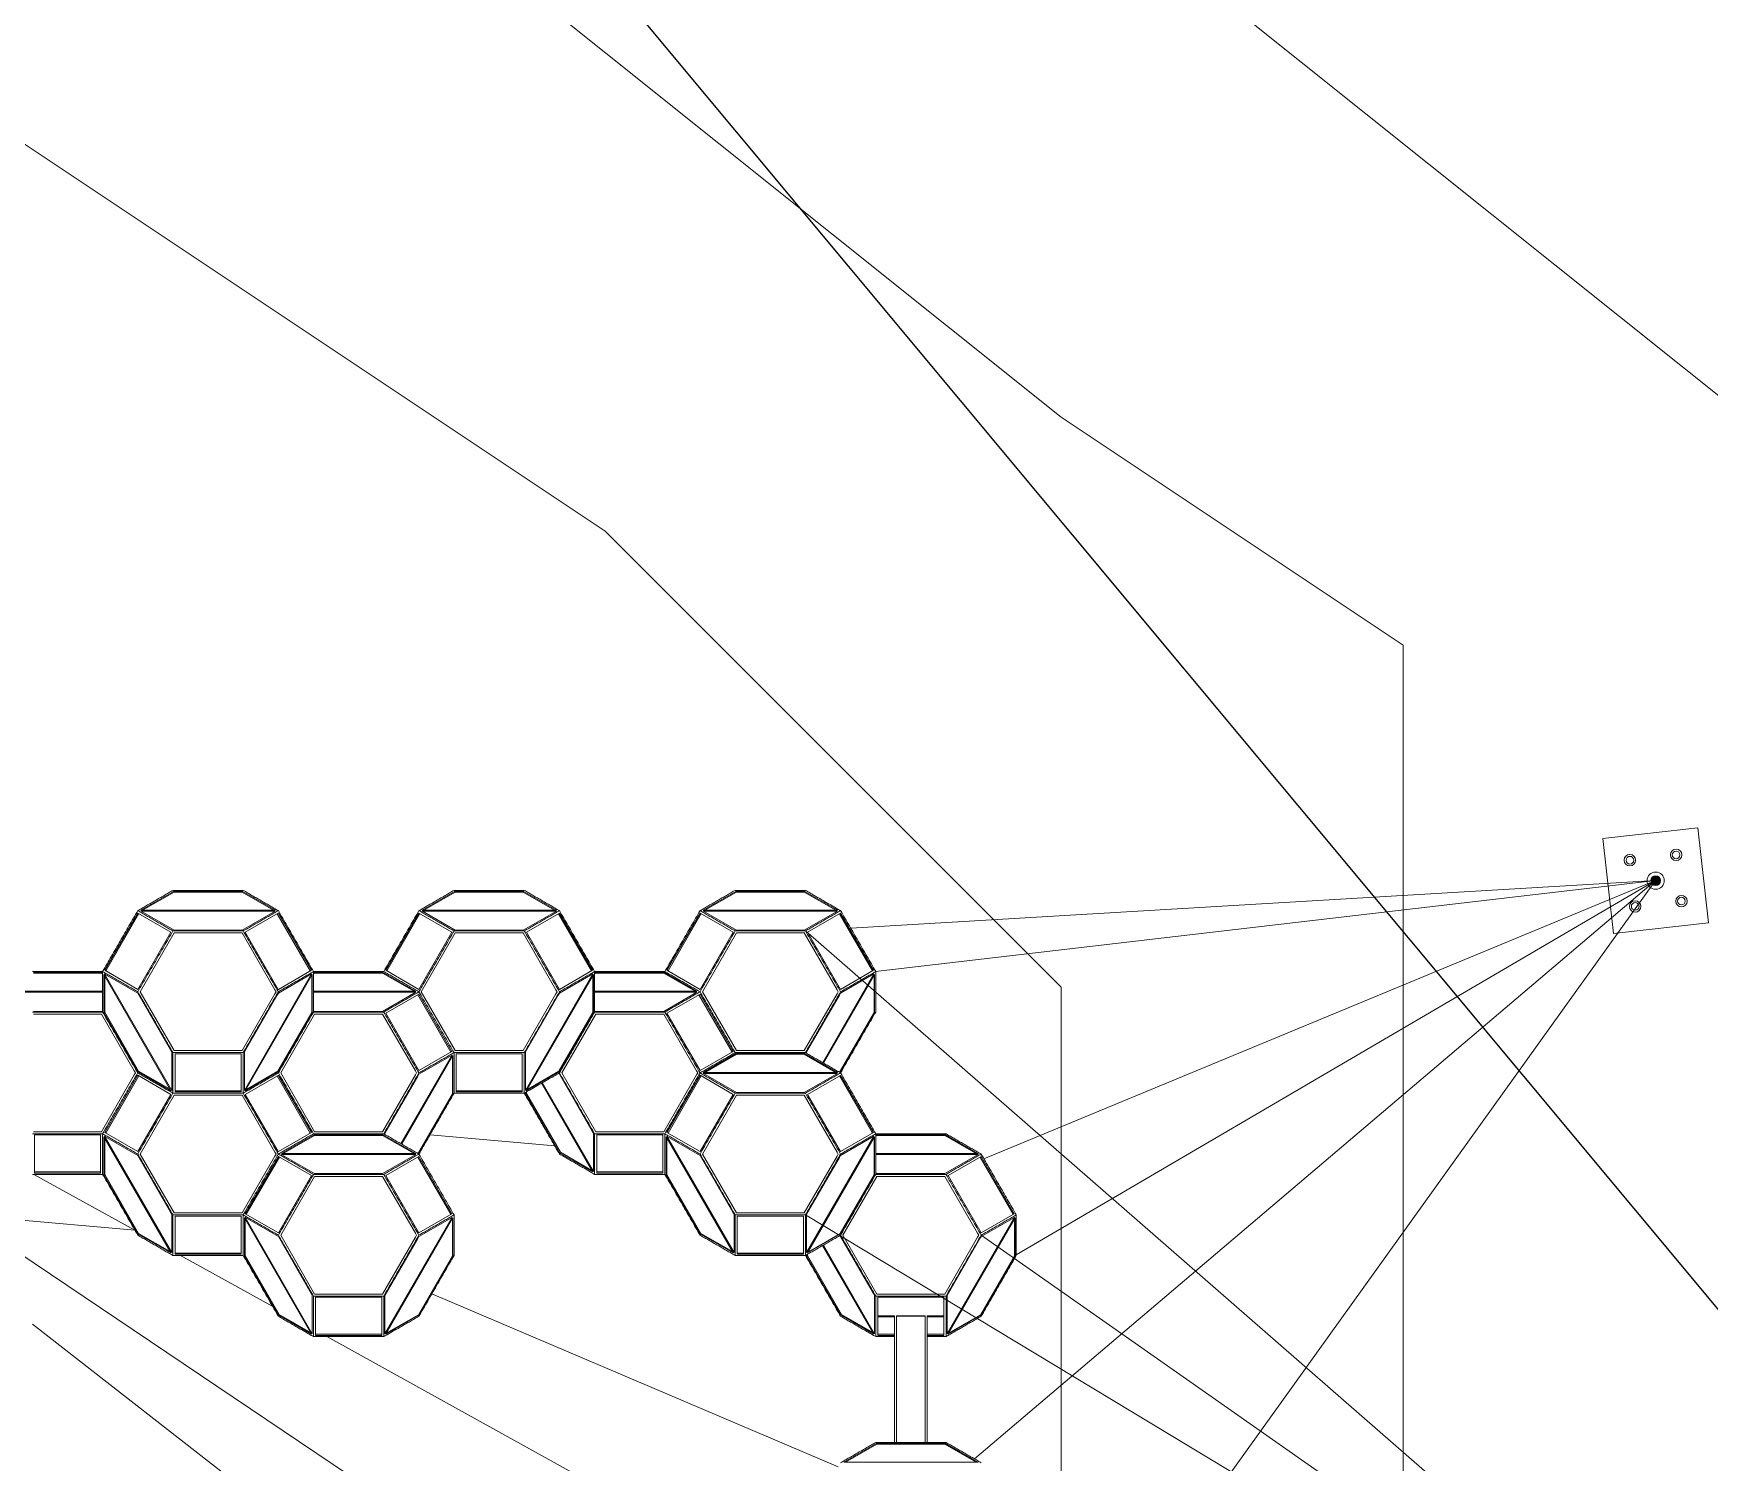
# Model space of a CAD drawing. Header units: millimetres. Extents: x 551 to 27551, y 6116 to 15116.
# Drawn here: x 6574.5 to 6924.9, y 13732.7 to 14031.6 of the extents above; entities that cross this region are included whole.
import ezdxf

# ---------------------------------------------------------------- set-up
doc = ezdxf.new("R2010")
doc.units = ezdxf.units.MM
for name, color, linetype, lineweight in [('1ST', 51, 'Continuous', 18), ('3RD', 140, 'Continuous', 13), ('4TH DETAILS', 125, 'Continuous', 9)]:
    doc.layers.add(name, color=color, linetype=linetype, lineweight=lineweight)
doc.layers.add('LAYOUT', color=83, linetype='Continuous', plot=False)

msp = doc.modelspace()

# ---------------------------------------------------------------- hatches: boundary and pattern name
at = {"layer": '3RD'}
h = msp.add_hatch(color=256, dxfattribs=at)
h.dxf.hatch_style = 1
h.paths.add_polyline_path([(6912.669, 13854.407, 0.0147703), (6912.67, 13854.348), (6913.669, 13854.407), (6913.086, 13853.595, 0.6108436), (6914.669, 13854.407, 1)])
h.paths.add_polyline_path([(6913.669, 13854.407), (6912.67, 13854.348, 0.01418), (6912.675, 13854.292)], flags=17)
h.paths.add_polyline_path([(6913.669, 13854.407), (6912.675, 13854.292, 0.0692793), (6912.745, 13854.025)], flags=17)
h.paths.add_polyline_path([(6913.669, 13854.407), (6912.745, 13854.025, 0.0343158), (6912.806, 13853.902)], flags=17)
h.paths.add_polyline_path([(6913.669, 13854.407), (6912.806, 13853.902, 0.0435859), (6912.906, 13853.76)], flags=17)
h.paths.add_polyline_path([(6913.669, 13854.407), (6912.906, 13853.76, 0.0611419), (6913.086, 13853.595)], flags=17)
h = msp.add_hatch(dxfattribs=at)
h.set_pattern_fill('ANGLE', color=256, scale=4, angle=6.52188)
h.set_pattern_definition([(6.521882, (-98990.7, 154305.856), (-3.1734995, 27.7591877), [20.32, -7.62]), (96.521882, (-98990.7, 154305.856), (-27.7591877, -3.1734995), [20.32, -7.62])])
h.paths.add_polyline_path([(6914.063, 13855.326, 0.5759623), (6912.675, 13854.294, 1), (6914.662, 13854.521, 0.0146113), (6914.654, 13854.579), (6913.669, 13854.407)])
h.paths.add_polyline_path([(6914.224, 13855.239, 0.0457406), (6914.063, 13855.326), (6913.669, 13854.407)], flags=17)
h.paths.add_polyline_path([(6914.396, 13855.093, 0.0566152), (6914.224, 13855.239), (6913.669, 13854.407)], flags=17)
h.paths.add_polyline_path([(6914.505, 13854.955, 0.0441535), (6914.396, 13855.093), (6913.669, 13854.407)], flags=17)
h.paths.add_polyline_path([(6914.556, 13854.868, 0.0251805), (6914.505, 13854.955), (6913.669, 13854.407)], flags=17)
h.paths.add_polyline_path([(6914.605, 13854.759, 0.0299292), (6914.556, 13854.868), (6913.669, 13854.407)], flags=17)
h.paths.add_polyline_path([(6914.605, 13854.759), (6913.669, 13854.407), (6914.647, 13854.616, 0.037297)], flags=17)

# ---------------------------------------------------------------- linework, layer by layer
at = {"layer": '1ST', "color": 244, "lineweight": 30, "true_color": 0x991b1e}
msp.add_circle((6531.7, 13769.252), 529.701, dxfattribs=at)
at = {"layer": '3RD'}
for p, q in [((6745.354, 13844.452), (6913.669, 13854.407)), ((6750.56, 13835.435), (6913.669, 13854.407)), ((6771.223, 13733.471), (6913.669, 13854.407)), ((6773.182, 13796.253), (6913.669, 13854.407)), ((6779.97, 13776.129), (6913.669, 13854.407)), ((6807.883, 13707.048), (6913.669, 13854.407)), ((6596.91, 13848.228), (6603.852, 13852.236)), ((6603.852, 13852.024), (6597.278, 13848.228)), ((6603.852, 13852.024), (6603.852, 13852.236)), ((6603.852, 13852.236), (6604.34, 13852.236)), ((6618.06, 13852.024), (6603.852, 13852.024)), ((6604.34, 13852.236), (6618.06, 13852.236)), ((6618.06, 13852.024), (6618.06, 13852.236)), ((6618.06, 13852.236), (6624.92, 13848.275)), ((6624.634, 13848.228), (6618.06, 13852.024)), ((6655.698, 13848.228), (6662.639, 13852.236)), ((6662.639, 13852.024), (6656.066, 13848.228)), ((6662.639, 13852.024), (6662.639, 13852.236)), ((6662.639, 13852.236), (6663.128, 13852.236)), ((6676.848, 13852.024), (6662.639, 13852.024)), ((6663.128, 13852.236), (6676.848, 13852.236)), ((6676.848, 13852.024), (6676.848, 13852.236)), ((6676.848, 13852.236), (6683.707, 13848.275)), ((6683.421, 13848.228), (6676.848, 13852.024)), ((6714.486, 13848.228), (6721.427, 13852.236)), ((6721.427, 13852.024), (6714.853, 13848.228)), ((6721.427, 13852.024), (6721.427, 13852.236)), ((6721.427, 13852.236), (6721.916, 13852.236)), ((6735.635, 13852.024), (6721.427, 13852.024)), ((6721.916, 13852.236), (6735.635, 13852.236)), ((6735.635, 13852.024), (6735.635, 13852.236)), ((6735.635, 13852.236), (6742.495, 13848.275)), ((6742.209, 13848.228), (6735.635, 13852.024)), ((6589.347, 13835.659), (6596.259, 13847.63)), ((6596.474, 13847.506), (6589.562, 13835.534)), ((6596.259, 13847.63), (6603.171, 13843.64)), ((6596.992, 13847.993), (6596.899, 13848.047)), ((6625.012, 13848.047), (6596.899, 13848.047)), ((6596.91, 13848.228), (6625.001, 13848.228)), ((6603.852, 13844.033), (6596.992, 13847.993)), ((6625.012, 13848.047), (6618.06, 13844.033)), ((6618.734, 13843.636), (6625.646, 13847.626)), ((6624.92, 13848.275), (6625.001, 13848.228)), ((6632.343, 13835.53), (6625.431, 13847.502)), ((6625.646, 13847.626), (6625.653, 13847.615)), ((6625.653, 13847.615), (6632.558, 13835.655)), ((6648.135, 13835.659), (6655.047, 13847.63)), ((6655.262, 13847.506), (6648.35, 13835.534)), ((6655.047, 13847.63), (6661.958, 13843.64)), ((6655.78, 13847.993), (6655.687, 13848.047)), ((6683.8, 13848.047), (6655.687, 13848.047)), ((6655.698, 13848.228), (6683.789, 13848.228)), ((6662.639, 13844.033), (6655.78, 13847.993)), ((6683.8, 13848.047), (6676.848, 13844.033)), ((6677.522, 13843.636), (6684.434, 13847.626)), ((6683.707, 13848.275), (6683.789, 13848.228)), ((6691.13, 13835.53), (6684.219, 13847.502)), ((6684.434, 13847.626), (6684.44, 13847.615)), ((6684.44, 13847.615), (6691.346, 13835.655)), ((6706.922, 13835.659), (6713.834, 13847.63)), ((6714.049, 13847.506), (6707.138, 13835.534)), ((6713.834, 13847.63), (6720.746, 13843.64)), ((6714.567, 13847.993), (6714.475, 13848.047)), ((6742.587, 13848.047), (6714.475, 13848.047)), ((6714.486, 13848.228), (6742.577, 13848.228)), ((6721.427, 13844.033), (6714.567, 13847.993)), ((6742.587, 13848.047), (6735.635, 13844.033)), ((6736.31, 13843.636), (6743.221, 13847.626)), ((6742.495, 13848.275), (6742.577, 13848.228)), ((6749.918, 13835.53), (6743.006, 13847.502)), ((6743.221, 13847.626), (6743.228, 13847.615)), ((6743.228, 13847.615), (6750.133, 13835.655)), ((6603.171, 13843.64), (6596.259, 13831.668)), ((6596.748, 13831.164), (6603.852, 13843.468)), ((6617.571, 13844.033), (6603.852, 13844.033)), ((6603.852, 13843.468), (6604.34, 13843.468)), ((6604.34, 13843.468), (6618.06, 13843.468)), ((6618.06, 13844.033), (6617.571, 13844.033)), ((6618.06, 13843.468), (6624.919, 13831.587)), ((6625.646, 13831.664), (6618.734, 13843.636)), ((6661.958, 13843.64), (6655.047, 13831.668)), ((6655.535, 13831.164), (6662.639, 13843.468)), ((6676.359, 13844.033), (6662.639, 13844.033)), ((6662.639, 13843.468), (6663.128, 13843.468)), ((6663.128, 13843.468), (6676.848, 13843.468)), ((6676.848, 13844.033), (6676.359, 13844.033)), ((6676.848, 13843.468), (6683.707, 13831.587)), ((6684.434, 13831.664), (6677.522, 13843.636)), ((6720.746, 13843.64), (6713.834, 13831.668)), ((6714.323, 13831.164), (6721.427, 13843.468)), ((6735.147, 13844.033), (6721.427, 13844.033)), ((6721.427, 13843.468), (6721.916, 13843.468)), ((6721.916, 13843.468), (6735.635, 13843.468)), ((6735.635, 13844.033), (6735.147, 13844.033)), ((6735.635, 13843.468), (6742.495, 13831.587)), ((6957.181, 13650.894), (6735.88, 13843.892)), ((6743.221, 13831.664), (6736.31, 13843.636)), ((6574.458, 13835.265), (6574.946, 13835.265)), ((6588.666, 13835.053), (6574.458, 13835.053)), ((6574.946, 13835.265), (6588.666, 13835.265)), ((6588.666, 13835.053), (6588.666, 13835.265)), ((6588.666, 13835.265), (6588.91, 13835.124)), ((6588.91, 13834.912), (6588.666, 13835.053)), ((6589.155, 13826.78), (6589.155, 13834.795)), ((6603.2, 13810.468), (6589.155, 13834.795)), ((6589.299, 13834.9), (6589.399, 13834.842)), ((6589.299, 13834.9), (6603.363, 13810.54)), ((6589.338, 13826.886), (6589.338, 13834.477)), ((6596.259, 13831.668), (6589.347, 13835.659)), ((6589.399, 13834.842), (6596.259, 13830.882)), ((6618.549, 13810.548), (6632.606, 13834.896)), ((6632.757, 13834.795), (6618.711, 13810.468)), ((6632.558, 13835.655), (6625.653, 13831.668)), ((6625.653, 13830.882), (6632.606, 13834.896)), ((6632.647, 13826.844), (6632.647, 13834.604)), ((6632.757, 13834.795), (6632.757, 13834.701)), ((6632.757, 13834.701), (6632.757, 13826.78)), ((6633.001, 13835.124), (6633.245, 13835.265)), ((6633.245, 13835.053), (6633.001, 13834.912)), ((6633.245, 13835.053), (6633.245, 13835.265)), ((6633.245, 13835.265), (6633.734, 13835.265)), ((6647.454, 13835.053), (6633.245, 13835.053)), ((6633.734, 13835.265), (6647.454, 13835.265)), ((6647.454, 13835.053), (6647.454, 13835.265)), ((6647.454, 13835.265), (6654.313, 13831.305)), ((6654.027, 13831.258), (6647.454, 13835.053)), ((6655.047, 13831.668), (6648.135, 13835.659)), ((6677.336, 13810.548), (6691.394, 13834.896)), ((6691.544, 13834.795), (6677.499, 13810.468)), ((6691.346, 13835.655), (6684.44, 13831.668)), ((6684.44, 13830.882), (6691.394, 13834.896)), ((6691.434, 13826.844), (6691.434, 13834.604)), ((6691.544, 13834.795), (6691.544, 13834.701)), ((6691.544, 13834.701), (6691.544, 13826.78)), ((6691.789, 13835.124), (6692.033, 13835.265)), ((6692.033, 13835.053), (6691.789, 13834.912)), ((6692.033, 13835.053), (6692.033, 13835.265)), ((6692.033, 13835.265), (6692.522, 13835.265)), ((6706.241, 13835.053), (6692.033, 13835.053)), ((6692.522, 13835.265), (6706.241, 13835.265)), ((6706.241, 13835.053), (6706.241, 13835.265)), ((6706.241, 13835.265), (6713.101, 13831.305)), ((6712.815, 13831.258), (6706.241, 13835.053)), ((6713.834, 13831.668), (6706.922, 13835.659)), ((6739.479, 13816.358), (6750.181, 13834.896)), ((6750.332, 13834.795), (6739.635, 13816.268)), ((6750.133, 13835.655), (6743.228, 13831.668)), ((6743.228, 13830.882), (6750.181, 13834.896)), ((6750.222, 13826.844), (6750.222, 13834.604)), ((6750.332, 13834.795), (6750.332, 13834.701)), ((6750.332, 13834.701), (6750.332, 13826.78)), ((6588.91, 13831.076), (6567.506, 13831.076)), ((6567.517, 13831.258), (6588.91, 13831.258)), ((6596.259, 13830.882), (6603.119, 13819)), ((6603.852, 13818.859), (6596.748, 13831.164)), ((6624.919, 13830.74), (6618.06, 13818.859)), ((6618.549, 13818.577), (6625.408, 13830.458)), ((6624.919, 13831.587), (6625.164, 13831.164)), ((6625.164, 13831.164), (6624.919, 13830.74)), ((6625.408, 13830.458), (6625.653, 13830.882)), ((6625.653, 13831.668), (6625.646, 13831.664)), ((6633.001, 13831.258), (6654.395, 13831.258)), ((6654.406, 13831.076), (6633.001, 13831.076)), ((6654.406, 13831.076), (6647.454, 13827.062)), ((6648.128, 13826.665), (6655.04, 13830.656)), ((6654.313, 13831.305), (6654.395, 13831.258)), ((6661.737, 13818.56), (6654.825, 13830.532)), ((6655.04, 13830.656), (6655.047, 13830.644)), ((6655.047, 13830.644), (6661.952, 13818.684)), ((6662.639, 13818.859), (6655.535, 13831.164)), ((6683.707, 13830.74), (6676.848, 13818.859)), ((6677.336, 13818.577), (6684.196, 13830.458)), ((6683.707, 13831.587), (6683.952, 13831.164)), ((6683.952, 13831.164), (6683.707, 13830.74)), ((6684.196, 13830.458), (6684.44, 13830.882)), ((6684.44, 13831.668), (6684.434, 13831.664)), ((6691.789, 13831.258), (6713.183, 13831.258)), ((6713.194, 13831.076), (6691.789, 13831.076)), ((6713.194, 13831.076), (6706.241, 13827.062)), ((6706.916, 13826.665), (6713.828, 13830.656)), ((6713.101, 13831.305), (6713.183, 13831.258)), ((6720.524, 13818.56), (6713.612, 13830.532)), ((6713.828, 13830.656), (6713.834, 13830.644)), ((6713.834, 13830.644), (6720.739, 13818.684)), ((6721.427, 13818.859), (6714.323, 13831.164)), ((6742.495, 13830.74), (6735.635, 13818.859)), ((6736.124, 13818.577), (6742.984, 13830.458)), ((6742.495, 13831.587), (6742.739, 13831.164)), ((6742.739, 13831.164), (6742.495, 13830.74)), ((6742.984, 13830.458), (6743.228, 13830.882)), ((6743.228, 13831.668), (6743.221, 13831.664)), ((6588.177, 13827.062), (6574.458, 13827.062)), ((6574.458, 13826.498), (6574.947, 13826.498)), ((6574.947, 13826.498), (6588.666, 13826.498)), ((6588.666, 13827.062), (6588.177, 13827.062)), ((6588.91, 13827.203), (6588.666, 13827.062)), ((6588.666, 13826.498), (6595.526, 13814.617)), ((6589.338, 13826.886), (6589.155, 13826.78)), ((6596.259, 13814.475), (6589.155, 13826.78)), ((6596.442, 13814.581), (6589.338, 13826.886)), ((6625.542, 13814.539), (6632.647, 13826.844)), ((6632.757, 13826.78), (6625.897, 13814.899)), ((6626.141, 13814.193), (6633.246, 13826.498)), ((6632.647, 13826.844), (6632.757, 13826.78)), ((6633.245, 13827.062), (6633.001, 13827.203)), ((6646.965, 13827.062), (6633.245, 13827.062)), ((6633.246, 13826.498), (6633.734, 13826.498)), ((6633.734, 13826.498), (6647.454, 13826.498)), ((6647.454, 13827.062), (6646.965, 13827.062)), ((6647.454, 13826.498), (6654.313, 13814.617)), ((6655.04, 13814.694), (6648.128, 13826.665)), ((6684.33, 13814.539), (6691.434, 13826.844)), ((6691.544, 13826.78), (6684.685, 13814.899)), ((6684.929, 13814.193), (6692.033, 13826.498)), ((6691.434, 13826.844), (6691.544, 13826.78)), ((6692.033, 13827.062), (6691.789, 13827.203)), ((6705.753, 13827.062), (6692.033, 13827.062)), ((6692.033, 13826.498), (6692.522, 13826.498)), ((6692.522, 13826.498), (6706.241, 13826.498)), ((6706.241, 13827.062), (6705.753, 13827.062)), ((6706.241, 13826.498), (6713.101, 13814.617)), ((6713.828, 13814.694), (6706.916, 13826.665)), ((6743.118, 13814.539), (6750.222, 13826.844)), ((6750.332, 13826.78), (6743.473, 13814.899)), ((6750.222, 13826.844), (6750.332, 13826.78)), ((6603.119, 13819), (6603.363, 13818.577)), ((6604.34, 13818.859), (6603.852, 13818.859)), ((6618.06, 13818.859), (6604.34, 13818.859)), ((6663.128, 13818.859), (6662.639, 13818.859)), ((6676.848, 13818.859), (6663.128, 13818.859)), ((6721.916, 13818.859), (6721.427, 13818.859)), ((6735.635, 13818.859), (6721.916, 13818.859)), ((6603.363, 13818.577), (6603.363, 13818.295)), ((6603.363, 13818.295), (6603.363, 13810.54)), ((6604.044, 13818.184), (6617.868, 13818.184)), ((6604.044, 13810.203), (6604.044, 13818.184)), ((6617.868, 13818.184), (6617.868, 13810.203)), ((6618.549, 13810.656), (6618.549, 13818.577)), ((6651.297, 13799.388), (6662, 13817.926)), ((6662.151, 13817.824), (6651.454, 13799.297)), ((6661.952, 13818.684), (6655.047, 13814.697)), ((6655.047, 13813.911), (6662, 13817.926)), ((6662.04, 13809.873), (6662.04, 13817.634)), ((6662.151, 13817.824), (6662.151, 13817.73)), ((6662.151, 13817.73), (6662.151, 13809.809)), ((6662.832, 13818.184), (6676.655, 13818.184)), ((6662.832, 13810.203), (6662.832, 13818.184)), ((6676.655, 13818.184), (6676.655, 13810.203)), ((6677.336, 13810.656), (6677.336, 13818.577)), ((6720.739, 13818.684), (6713.834, 13814.697)), ((6714.486, 13814.287), (6721.427, 13818.295)), ((6721.427, 13818.083), (6714.853, 13814.287)), ((6721.427, 13818.083), (6721.427, 13818.295)), ((6721.427, 13818.295), (6721.916, 13818.295)), ((6735.635, 13818.083), (6721.427, 13818.083)), ((6721.916, 13818.295), (6735.635, 13818.295)), ((6735.635, 13818.083), (6735.635, 13818.295)), ((6735.635, 13818.295), (6742.495, 13814.334)), ((6742.209, 13814.287), (6735.635, 13818.083)), ((6736.124, 13818.295), (6736.124, 13818.577)), ((6595.526, 13813.77), (6588.666, 13801.889)), ((6589.347, 13801.717), (6596.259, 13813.689)), ((6596.474, 13813.565), (6589.562, 13801.593)), ((6595.526, 13814.617), (6595.77, 13814.193)), ((6595.77, 13814.193), (6595.526, 13813.77)), ((6596.442, 13814.581), (6596.259, 13814.475)), ((6596.503, 13814.334), (6596.259, 13814.475)), ((6596.259, 13813.689), (6603.171, 13809.698)), ((6603.016, 13810.786), (6596.442, 13814.581)), ((6603.2, 13810.468), (6596.503, 13814.334)), ((6625.653, 13814.475), (6618.711, 13810.468)), ((6618.734, 13809.695), (6625.646, 13813.685)), ((6618.822, 13810.659), (6625.542, 13814.539)), ((6632.343, 13801.589), (6625.431, 13813.561)), ((6625.542, 13814.539), (6625.653, 13814.475)), ((6625.646, 13813.685), (6625.653, 13813.674)), ((6625.897, 13814.899), (6625.653, 13814.475)), ((6625.653, 13813.674), (6632.558, 13801.714)), ((6633.246, 13801.889), (6626.141, 13814.193)), ((6654.313, 13813.77), (6647.454, 13801.889)), ((6647.942, 13801.606), (6654.802, 13813.488)), ((6654.313, 13814.617), (6654.558, 13814.193)), ((6654.558, 13814.193), (6654.313, 13813.77)), ((6654.802, 13813.488), (6655.047, 13813.911)), ((6655.047, 13814.697), (6655.04, 13814.694)), ((6684.44, 13814.475), (6677.499, 13810.468)), ((6677.609, 13810.659), (6684.33, 13814.539)), ((6691.382, 13793.497), (6680.685, 13812.025)), ((6680.838, 13812.113), (6691.544, 13793.57)), ((6684.196, 13814.052), (6684.44, 13813.911)), ((6684.33, 13814.539), (6684.44, 13814.475)), ((6684.685, 13814.899), (6684.44, 13814.475)), ((6684.44, 13813.911), (6691.3, 13802.03)), ((6692.033, 13801.889), (6684.929, 13814.193)), ((6713.101, 13813.77), (6706.241, 13801.889)), ((6706.922, 13801.717), (6713.834, 13813.689)), ((6714.049, 13813.565), (6707.138, 13801.593)), ((6713.101, 13814.617), (6713.345, 13814.193)), ((6713.345, 13814.193), (6713.101, 13813.77)), ((6713.834, 13814.697), (6713.828, 13814.694)), ((6713.834, 13813.689), (6720.746, 13809.698)), ((6714.567, 13814.052), (6714.475, 13814.106)), ((6742.587, 13814.106), (6714.475, 13814.106)), ((6714.486, 13814.287), (6742.577, 13814.287)), ((6721.427, 13810.092), (6714.567, 13814.052)), ((6742.587, 13814.106), (6735.635, 13810.092)), ((6736.31, 13809.695), (6743.221, 13813.685)), ((6742.495, 13814.334), (6742.577, 13814.287)), ((6742.874, 13814.398), (6743.118, 13814.539)), ((6743.228, 13814.475), (6742.984, 13814.334)), ((6749.918, 13801.589), (6743.006, 13813.561)), ((6743.118, 13814.539), (6743.228, 13814.475)), ((6743.221, 13813.685), (6743.228, 13813.674)), ((6743.473, 13814.899), (6743.228, 13814.475)), ((6743.228, 13813.674), (6750.133, 13801.714)), ((6603.171, 13809.698), (6596.259, 13797.727)), ((6596.748, 13797.223), (6603.852, 13809.527)), ((6603.852, 13809.527), (6604.34, 13809.527)), ((6604.044, 13810.451), (6617.868, 13810.451)), ((6617.868, 13810.203), (6604.044, 13810.203)), ((6604.34, 13809.527), (6618.06, 13809.527)), ((6618.06, 13809.527), (6624.919, 13797.646)), ((6618.549, 13810.548), (6618.549, 13810.656)), ((6625.646, 13797.723), (6618.734, 13809.695)), ((6654.936, 13797.568), (6662.04, 13809.873)), ((6662.151, 13809.809), (6655.291, 13797.928)), ((6662.04, 13809.873), (6662.151, 13809.809)), ((6662.832, 13810.451), (6676.655, 13810.451)), ((6676.655, 13810.203), (6662.832, 13810.203)), ((6677.336, 13810.548), (6677.336, 13810.656)), ((6677.336, 13809.809), (6677.336, 13810.092)), ((6677.52, 13809.916), (6677.336, 13809.809)), ((6684.44, 13797.505), (6677.336, 13809.809)), ((6677.52, 13809.916), (6677.52, 13810.198)), ((6684.624, 13797.611), (6677.52, 13809.916)), ((6720.746, 13809.698), (6713.834, 13797.727)), ((6714.323, 13797.223), (6721.427, 13809.527)), ((6735.147, 13810.092), (6721.427, 13810.092)), ((6721.427, 13809.527), (6721.916, 13809.527)), ((6721.916, 13809.527), (6735.635, 13809.527)), ((6735.635, 13810.092), (6735.147, 13810.092)), ((6735.635, 13809.527), (6742.495, 13797.646)), ((6743.221, 13797.723), (6736.31, 13809.695)), ((6574.947, 13801.889), (6574.458, 13801.889)), ((6588.666, 13801.889), (6574.947, 13801.889)), ((6596.259, 13797.727), (6589.347, 13801.717)), ((6632.558, 13801.714), (6625.653, 13797.727)), ((6626.304, 13797.317), (6633.245, 13801.324)), ((6633.245, 13801.112), (6633.245, 13801.324)), ((6633.245, 13801.324), (6633.734, 13801.324)), ((6633.734, 13801.889), (6633.246, 13801.889)), ((6647.454, 13801.889), (6633.734, 13801.889)), ((6633.734, 13801.324), (6647.454, 13801.324)), ((6647.454, 13801.112), (6647.454, 13801.324)), ((6647.454, 13801.324), (6654.313, 13797.364)), ((6647.942, 13801.324), (6647.942, 13801.606)), ((6691.3, 13802.03), (6691.544, 13801.606)), ((6691.544, 13801.606), (6691.544, 13801.324)), ((6691.544, 13801.324), (6691.544, 13793.57)), ((6692.522, 13801.889), (6692.033, 13801.889)), ((6706.241, 13801.889), (6692.522, 13801.889)), ((6713.834, 13797.727), (6706.922, 13801.717)), ((6750.133, 13801.714), (6743.228, 13797.727)), ((6750.577, 13801.183), (6750.821, 13801.324)), ((6750.821, 13801.112), (6750.821, 13801.324)), ((6750.821, 13801.324), (6751.31, 13801.324)), ((6751.31, 13801.324), (6765.029, 13801.324)), ((6765.029, 13801.112), (6765.029, 13801.324)), ((6765.029, 13801.324), (6771.889, 13797.364)), ((6574.65, 13801.213), (6588.474, 13801.213)), ((6574.65, 13793.232), (6574.65, 13801.213)), ((6588.474, 13801.213), (6588.474, 13793.232)), ((6589.155, 13792.839), (6589.155, 13800.854)), ((6603.2, 13776.527), (6589.155, 13800.854)), ((6589.299, 13800.959), (6589.399, 13800.901)), ((6589.299, 13800.959), (6603.363, 13776.599)), ((6589.338, 13792.945), (6589.338, 13800.536)), ((6589.399, 13800.901), (6596.259, 13796.94)), ((6633.245, 13801.112), (6626.672, 13797.317)), ((6647.454, 13801.112), (6633.245, 13801.112)), ((6654.027, 13797.317), (6647.454, 13801.112)), ((6655.291, 13797.928), (6655.047, 13797.505)), ((6683.447, 13798.943), (6657.377, 13801.258)), ((6692.225, 13801.213), (6706.049, 13801.213)), ((6692.225, 13793.232), (6692.225, 13801.213)), ((6706.049, 13801.213), (6706.049, 13793.232)), ((6706.73, 13792.839), (6706.73, 13800.854)), ((6720.775, 13776.527), (6706.73, 13800.854)), ((6706.874, 13800.959), (6706.975, 13800.901)), ((6706.874, 13800.959), (6720.938, 13776.599)), ((6706.914, 13792.945), (6706.914, 13800.536)), ((6706.975, 13800.901), (6713.834, 13796.94)), ((6736.124, 13776.607), (6750.181, 13800.955)), ((6750.332, 13800.854), (6736.287, 13776.527)), ((6743.228, 13796.94), (6750.181, 13800.955)), ((6750.222, 13792.903), (6750.222, 13800.663)), ((6750.332, 13800.854), (6750.332, 13800.76)), ((6750.332, 13800.76), (6750.332, 13792.839)), ((6750.821, 13801.112), (6750.577, 13800.971)), ((6765.029, 13801.112), (6750.821, 13801.112)), ((6771.603, 13797.317), (6765.029, 13801.112)), ((6596.259, 13796.94), (6603.119, 13785.059)), ((6603.852, 13784.918), (6596.748, 13797.223)), ((6624.919, 13796.799), (6618.06, 13784.918)), ((6618.741, 13784.747), (6625.653, 13796.718)), ((6625.868, 13796.594), (6618.956, 13784.623)), ((6624.919, 13797.646), (6625.164, 13797.223)), ((6625.164, 13797.223), (6624.919, 13796.799)), ((6625.653, 13797.727), (6625.646, 13797.723)), ((6625.653, 13796.718), (6632.564, 13792.728)), ((6626.386, 13797.082), (6626.293, 13797.135)), ((6654.406, 13797.135), (6626.293, 13797.135)), ((6626.304, 13797.317), (6654.395, 13797.317)), ((6633.245, 13793.121), (6626.386, 13797.082)), ((6654.406, 13797.135), (6647.454, 13793.121)), ((6648.128, 13792.724), (6655.04, 13796.715)), ((6654.313, 13797.364), (6654.395, 13797.317)), ((6654.692, 13797.427), (6654.936, 13797.568)), ((6655.047, 13797.505), (6654.802, 13797.364)), ((6661.737, 13784.619), (6654.825, 13796.59)), ((6654.936, 13797.568), (6655.047, 13797.505)), ((6655.04, 13796.715), (6655.047, 13796.703)), ((6655.047, 13796.703), (6661.952, 13784.743)), ((6684.624, 13797.611), (6684.44, 13797.505)), ((6684.685, 13797.364), (6684.44, 13797.505)), ((6691.198, 13793.816), (6684.624, 13797.611)), ((6691.382, 13793.497), (6684.685, 13797.364)), ((6713.834, 13796.94), (6720.694, 13785.059)), ((6721.427, 13784.918), (6714.323, 13797.223)), ((6742.495, 13796.799), (6735.635, 13784.918)), ((6736.124, 13784.636), (6742.984, 13796.517)), ((6742.495, 13797.646), (6742.739, 13797.223)), ((6742.739, 13797.223), (6742.495, 13796.799)), ((6742.984, 13796.517), (6743.228, 13796.94)), ((6743.228, 13797.727), (6743.221, 13797.723)), ((6750.577, 13797.317), (6771.97, 13797.317)), ((6771.981, 13797.135), (6750.577, 13797.135)), ((6771.981, 13797.135), (6765.029, 13793.121)), ((6765.704, 13792.724), (6772.615, 13796.715)), ((6771.889, 13797.364), (6771.97, 13797.317)), ((6779.312, 13784.619), (6772.4, 13796.59)), ((6772.615, 13796.715), (6772.622, 13796.703)), ((6772.622, 13796.703), (6779.527, 13784.743)), ((6574.526, 13792.98), (6595.671, 13781.269)), ((6574.65, 13793.481), (6588.474, 13793.481)), ((6588.474, 13793.232), (6574.65, 13793.232)), ((6589.338, 13792.945), (6589.155, 13792.839)), ((6596.259, 13780.534), (6589.155, 13792.839)), ((6596.442, 13780.64), (6589.338, 13792.945)), ((6632.564, 13792.728), (6625.653, 13780.756)), ((6626.141, 13780.252), (6633.246, 13792.557)), ((6646.965, 13793.121), (6633.245, 13793.121)), ((6633.246, 13792.557), (6633.734, 13792.557)), ((6633.734, 13792.557), (6647.454, 13792.557)), ((6647.454, 13793.121), (6646.965, 13793.121)), ((6647.454, 13792.557), (6654.313, 13780.675)), ((6655.04, 13780.752), (6648.128, 13792.724)), ((6692.225, 13793.481), (6706.049, 13793.481)), ((6706.049, 13793.232), (6692.225, 13793.232)), ((6706.914, 13792.945), (6706.73, 13792.839)), ((6713.834, 13780.534), (6706.73, 13792.839)), ((6714.018, 13780.64), (6706.914, 13792.945)), ((6743.118, 13780.598), (6750.222, 13792.903)), ((6750.332, 13792.839), (6743.473, 13780.958)), ((6743.717, 13780.252), (6750.821, 13792.557)), ((6750.222, 13792.903), (6750.332, 13792.839)), ((6750.821, 13793.121), (6750.577, 13793.262)), ((6764.54, 13793.121), (6750.821, 13793.121)), ((6750.821, 13792.557), (6751.31, 13792.557)), ((6751.31, 13792.557), (6765.029, 13792.557)), ((6765.029, 13793.121), (6764.54, 13793.121)), ((6765.029, 13792.557), (6771.889, 13780.675)), ((6772.615, 13780.752), (6765.704, 13792.724)), ((6603.119, 13785.059), (6603.363, 13784.636)), ((6603.363, 13784.636), (6603.363, 13784.354)), ((6603.363, 13784.354), (6603.363, 13776.599)), ((6604.34, 13784.918), (6603.852, 13784.918)), ((6604.044, 13784.243), (6617.868, 13784.243)), ((6604.044, 13776.262), (6604.044, 13784.243)), ((6618.06, 13784.918), (6604.34, 13784.918)), ((6617.868, 13784.243), (6617.868, 13776.262)), ((6618.549, 13775.868), (6618.549, 13783.883)), ((6632.594, 13759.556), (6618.549, 13783.883)), ((6618.693, 13783.988), (6618.793, 13783.93)), ((6618.693, 13783.988), (6632.757, 13759.629)), ((6625.653, 13780.756), (6618.741, 13784.747)), ((6618.793, 13783.93), (6625.653, 13779.97)), ((6647.942, 13759.636), (6662, 13783.984)), ((6662.151, 13783.883), (6648.105, 13759.556)), ((6661.952, 13784.743), (6655.047, 13780.756)), ((6655.047, 13779.97), (6662, 13783.984)), ((6662.151, 13783.883), (6662.151, 13783.789)), ((6720.694, 13785.059), (6720.938, 13784.636)), ((6720.938, 13784.636), (6720.938, 13784.354)), ((6720.938, 13784.354), (6720.938, 13776.599)), ((6721.916, 13784.918), (6721.427, 13784.918)), ((6721.619, 13784.243), (6735.443, 13784.243)), ((6721.619, 13776.262), (6721.619, 13784.243)), ((6735.635, 13784.918), (6721.916, 13784.918)), ((6735.443, 13784.243), (6735.443, 13776.262)), ((6736.124, 13776.715), (6736.124, 13784.636)), ((6765.518, 13759.636), (6779.575, 13783.984)), ((6779.726, 13783.883), (6765.681, 13759.556)), ((6779.527, 13784.743), (6772.622, 13780.756)), ((6772.622, 13779.97), (6779.575, 13783.984)), ((6779.726, 13783.883), (6779.726, 13783.789)), ((6595.663, 13781.284), (6568.836, 13783.667)), ((6596.442, 13780.64), (6596.259, 13780.534)), ((6596.503, 13780.393), (6596.259, 13780.534)), ((6603.016, 13776.845), (6596.442, 13780.64)), ((6603.2, 13776.527), (6596.503, 13780.393)), ((6618.732, 13775.974), (6618.732, 13783.565)), ((6654.313, 13780.675), (6654.558, 13780.252)), ((6655.047, 13780.756), (6655.04, 13780.752)), ((6662.04, 13775.932), (6662.04, 13783.692)), ((6662.151, 13783.789), (6662.151, 13775.868)), ((6714.018, 13780.64), (6713.834, 13780.534)), ((6714.079, 13780.393), (6713.834, 13780.534)), ((6720.592, 13776.845), (6714.018, 13780.64)), ((6720.775, 13776.527), (6714.079, 13780.393)), ((6743.228, 13780.534), (6736.287, 13776.527)), ((6736.397, 13776.718), (6743.118, 13780.598)), ((6743.118, 13780.598), (6743.228, 13780.534)), ((6743.473, 13780.958), (6743.228, 13780.534)), ((6771.889, 13780.675), (6772.133, 13780.252)), ((6772.622, 13780.756), (6772.615, 13780.752)), ((6779.616, 13775.932), (6779.616, 13783.692)), ((6779.726, 13783.789), (6779.726, 13775.868)), ((6567.525, 13779.108), (6685.437, 13699.806)), ((6625.653, 13779.97), (6632.512, 13768.089)), ((6633.246, 13767.947), (6626.141, 13780.252)), ((6654.313, 13779.829), (6647.454, 13767.947)), ((6647.942, 13767.665), (6654.802, 13779.547)), ((6654.558, 13780.252), (6654.313, 13779.829)), ((6654.802, 13779.547), (6655.047, 13779.97)), ((6750.169, 13759.556), (6739.472, 13778.084)), ((6739.626, 13778.172), (6750.332, 13759.629)), ((6742.984, 13780.111), (6743.228, 13779.97)), ((6743.228, 13779.97), (6750.088, 13768.089)), ((6750.821, 13767.947), (6743.717, 13780.252)), ((6771.889, 13779.829), (6765.029, 13767.947)), ((6765.518, 13767.665), (6772.378, 13779.547)), ((6772.133, 13780.252), (6771.889, 13779.829)), ((6772.378, 13779.547), (6772.622, 13779.97)), ((6772.622, 13780.252), (6957.181, 13650.894)), ((6604.044, 13776.51), (6617.868, 13776.51)), ((6617.868, 13776.262), (6604.044, 13776.262)), ((6605.169, 13776.009), (6624.478, 13765.316)), ((6618.732, 13775.974), (6618.549, 13775.868)), ((6625.653, 13763.564), (6618.549, 13775.868)), ((6625.836, 13763.67), (6618.732, 13775.974)), ((6654.936, 13763.627), (6662.04, 13775.932)), ((6662.151, 13775.868), (6655.291, 13763.987)), ((6662.04, 13775.932), (6662.151, 13775.868)), ((6721.619, 13776.51), (6735.443, 13776.51)), ((6735.443, 13776.262), (6721.619, 13776.262)), ((6736.124, 13776.607), (6736.124, 13776.715)), ((6736.124, 13775.868), (6736.124, 13776.151)), ((6736.308, 13775.974), (6736.124, 13775.868)), ((6743.228, 13763.564), (6736.124, 13775.868)), ((6736.308, 13775.974), (6736.308, 13776.257)), ((6743.412, 13763.67), (6736.308, 13775.974)), ((6772.512, 13763.627), (6779.616, 13775.932)), ((6779.726, 13775.868), (6772.866, 13763.987)), ((6779.616, 13775.932), (6779.726, 13775.868)), ((6632.512, 13768.089), (6632.757, 13767.665)), ((6632.757, 13767.665), (6632.757, 13767.383)), ((6632.757, 13767.383), (6632.757, 13759.629)), ((6633.734, 13767.947), (6633.246, 13767.947)), ((6633.438, 13767.272), (6647.261, 13767.272)), ((6633.438, 13759.291), (6633.438, 13767.272)), ((6647.454, 13767.947), (6633.734, 13767.947)), ((6647.261, 13767.272), (6647.261, 13759.291)), ((6647.942, 13759.744), (6647.942, 13767.665)), ((6657.781, 13768.018), (6742.715, 13731.775)), ((6750.088, 13768.089), (6750.332, 13767.665)), ((6750.332, 13767.665), (6750.332, 13767.383)), ((6750.332, 13767.383), (6750.332, 13759.629)), ((6751.31, 13767.947), (6750.821, 13767.947)), ((6751.013, 13767.272), (6764.837, 13767.272)), ((6751.013, 13759.291), (6751.013, 13767.272)), ((6765.029, 13767.947), (6751.31, 13767.947)), ((6764.837, 13767.272), (6764.837, 13759.291)), ((6765.518, 13759.744), (6765.518, 13767.665)), ((6625.836, 13763.67), (6625.653, 13763.564)), ((6625.897, 13763.423), (6625.653, 13763.564)), ((6632.41, 13759.874), (6625.836, 13763.67)), ((6632.594, 13759.556), (6625.897, 13763.423)), ((6655.047, 13763.564), (6648.105, 13759.556)), ((6648.216, 13759.747), (6654.936, 13763.627)), ((6654.936, 13763.627), (6655.047, 13763.564)), ((6655.291, 13763.987), (6655.047, 13763.564)), ((6743.412, 13763.67), (6743.228, 13763.564)), ((6743.473, 13763.423), (6743.228, 13763.564)), ((6749.986, 13759.874), (6743.412, 13763.67)), ((6750.169, 13759.556), (6743.473, 13763.423)), ((6754.488, 13763.408), (6751.013, 13763.408)), ((6751.013, 13763.155), (6751.013, 13763.408)), ((6754.488, 13763.155), (6751.013, 13763.155)), ((6754.488, 13763.408), (6754.488, 13736.906)), ((6760.925, 13763.408), (6754.925, 13763.408)), ((6754.925, 13763.408), (6754.925, 13736.906)), ((6760.925, 13763.286), (6754.925, 13763.286)), ((6760.925, 13763.408), (6760.925, 13736.906)), ((6764.837, 13763.408), (6761.362, 13763.408)), ((6761.362, 13763.408), (6761.362, 13736.906)), ((6764.837, 13763.155), (6761.362, 13763.155)), ((6764.837, 13763.155), (6764.837, 13763.408)), ((6772.622, 13763.564), (6765.681, 13759.556)), ((6765.791, 13759.747), (6772.512, 13763.627)), ((6772.512, 13763.627), (6772.622, 13763.564)), ((6772.866, 13763.987), (6772.622, 13763.564)), ((6574.213, 13761.621), (6677.529, 13681.222)), ((6633.438, 13759.539), (6647.261, 13759.539)), ((6647.261, 13759.291), (6633.438, 13759.291)), ((6647.942, 13759.636), (6647.942, 13759.744)), ((6751.013, 13759.539), (6754.488, 13759.539)), ((6754.488, 13759.291), (6751.013, 13759.291)), ((6761.362, 13759.539), (6764.837, 13759.539)), ((6764.837, 13759.291), (6761.362, 13759.291)), ((6765.518, 13759.636), (6765.518, 13759.744)), ((6635.813, 13759.039), (6713.892, 13715.798)), ((6743.88, 13732.757), (6750.821, 13736.764)), ((6750.821, 13736.552), (6744.247, 13732.757)), ((6750.821, 13736.552), (6750.821, 13736.764)), ((6750.821, 13736.764), (6751.31, 13736.764)), ((6765.029, 13736.552), (6750.821, 13736.552)), ((6751.31, 13736.764), (6765.029, 13736.764)), ((6765.029, 13736.552), (6765.029, 13736.764)), ((6765.029, 13736.764), (6771.889, 13732.804)), ((6771.603, 13732.757), (6765.029, 13736.552)), ((6743.88, 13732.757), (6771.97, 13732.757)), ((6771.889, 13732.804), (6771.97, 13732.757))]:
    msp.add_line(p, q, dxfattribs=at)
msp.add_lwpolyline([(6902.598, 13863.207), (6922.468, 13865.478), (6924.74, 13845.608), (6904.869, 13843.336)], close=True, dxfattribs=at)
msp.add_lwpolyline([(6735.88, 13784.495), (6957.181, 13650.894)], dxfattribs=at)
for centre, radius in [((6917.951, 13859.795), 1.2), ((6908.281, 13858.689), 1.2), ((6908.281, 13858.689), 0.8), ((6917.951, 13859.795), 0.8), ((6913.669, 13854.407), 1.794), ((6913.669, 13854.407), 1), ((6919.056, 13850.125), 1.2), ((6919.056, 13850.125), 0.8), ((6909.387, 13849.02), 1.2), ((6909.387, 13849.02), 0.8)]:
    msp.add_circle(centre, radius, dxfattribs=at)
for points in [[(6596.259, 13848.134), (6603.607, 13852.377)], [(6618.304, 13852.377), (6603.607, 13852.377)], [(6618.304, 13852.377), (6625.653, 13848.134)], [(6655.047, 13848.134), (6662.395, 13852.377)], [(6677.092, 13852.377), (6662.395, 13852.377)], [(6677.092, 13852.377), (6684.44, 13848.134)], [(6713.834, 13848.134), (6721.183, 13852.377)], [(6735.88, 13852.377), (6721.183, 13852.377)], [(6735.88, 13852.377), (6743.228, 13848.134)], [(6588.91, 13835.406), (6596.259, 13848.134)], [(6603.607, 13843.892), (6596.259, 13848.134)], [(6618.304, 13843.892), (6625.653, 13848.134)], [(6633.001, 13835.406), (6625.653, 13848.134)], [(6647.698, 13835.406), (6655.047, 13848.134)], [(6662.395, 13843.892), (6655.047, 13848.134)], [(6677.092, 13843.892), (6684.44, 13848.134)], [(6691.789, 13835.406), (6684.44, 13848.134)], [(6706.486, 13835.406), (6713.834, 13848.134)], [(6721.183, 13843.892), (6713.834, 13848.134)], [(6735.88, 13843.892), (6743.228, 13848.134)], [(6750.577, 13835.406), (6743.228, 13848.134)], [(6596.259, 13831.164), (6603.607, 13843.892)], [(6603.607, 13843.892), (6618.304, 13843.892)], [(6625.653, 13831.164), (6618.304, 13843.892)], [(6655.047, 13831.164), (6662.395, 13843.892)], [(6662.395, 13843.892), (6677.092, 13843.892)], [(6684.44, 13831.164), (6677.092, 13843.892)], [(6713.834, 13831.164), (6721.183, 13843.892)], [(6721.183, 13843.892), (6735.88, 13843.892)], [(6743.228, 13831.164), (6735.88, 13843.892)], [(6588.91, 13835.406), (6574.213, 13835.406)], [(6588.91, 13826.921), (6588.91, 13835.406)], [(6596.259, 13831.164), (6588.91, 13835.406)], [(6625.653, 13831.164), (6633.001, 13835.406)], [(6633.001, 13826.921), (6633.001, 13835.406)], [(6647.698, 13835.406), (6633.001, 13835.406)], [(6655.047, 13831.164), (6647.698, 13835.406)], [(6647.698, 13835.406), (6655.047, 13831.164)], [(6684.44, 13831.164), (6691.789, 13835.406)], [(6691.789, 13826.921), (6691.789, 13835.406)], [(6706.486, 13835.406), (6691.789, 13835.406)], [(6706.486, 13835.406), (6713.834, 13831.164)], [(6713.834, 13831.164), (6706.486, 13835.406)], [(6743.228, 13831.164), (6750.577, 13835.406)], [(6750.577, 13826.921), (6750.577, 13835.406)], [(6603.607, 13818.436), (6596.259, 13831.164)], [(6618.304, 13818.436), (6625.653, 13831.164)], [(6647.698, 13826.921), (6655.047, 13831.164)], [(6662.395, 13818.436), (6655.047, 13831.164)], [(6662.395, 13818.436), (6655.047, 13831.164)], [(6677.092, 13818.436), (6684.44, 13831.164)], [(6706.486, 13826.921), (6713.834, 13831.164)], [(6721.183, 13818.436), (6713.834, 13831.164)], [(6721.183, 13818.436), (6713.834, 13831.164)], [(6735.88, 13818.436), (6743.228, 13831.164)], [(6574.213, 13826.921), (6588.91, 13826.921)], [(6596.259, 13814.193), (6588.91, 13826.921)], [(6588.91, 13826.921), (6596.259, 13814.193)], [(6633.001, 13826.921), (6625.653, 13814.193)], [(6625.653, 13814.193), (6633.001, 13826.921)], [(6633.001, 13826.921), (6647.698, 13826.921)], [(6655.047, 13814.193), (6647.698, 13826.921)], [(6691.789, 13826.921), (6684.44, 13814.193)], [(6684.44, 13814.193), (6691.789, 13826.921)], [(6691.789, 13826.921), (6706.486, 13826.921)], [(6713.834, 13814.193), (6706.486, 13826.921)], [(6750.577, 13826.921), (6743.228, 13814.193)], [(6603.607, 13818.436), (6618.304, 13818.436)], [(6603.607, 13818.436), (6603.607, 13809.951)], [(6618.304, 13818.436), (6618.304, 13809.951)], [(6655.047, 13814.193), (6662.395, 13818.436)], [(6662.395, 13818.436), (6677.092, 13818.436)], [(6662.395, 13818.436), (6662.395, 13809.951)], [(6662.395, 13809.951), (6662.395, 13818.436)], [(6677.092, 13818.436), (6677.092, 13809.951)], [(6713.834, 13814.193), (6721.183, 13818.436)], [(6713.834, 13814.193), (6721.183, 13818.436)], [(6735.88, 13818.436), (6721.183, 13818.436)], [(6721.183, 13818.436), (6735.88, 13818.436)], [(6735.88, 13818.436), (6743.228, 13814.193)], [(6588.91, 13801.465), (6596.259, 13814.193)], [(6588.91, 13801.465), (6596.259, 13814.193)], [(6603.607, 13809.951), (6596.259, 13814.193)], [(6596.259, 13814.193), (6603.607, 13809.951)], [(6618.304, 13809.951), (6625.653, 13814.193)], [(6618.304, 13809.951), (6625.653, 13814.193)], [(6633.001, 13801.465), (6625.653, 13814.193)], [(6633.001, 13801.465), (6625.653, 13814.193)], [(6647.698, 13801.465), (6655.047, 13814.193)], [(6677.092, 13809.951), (6684.44, 13814.193)], [(6691.789, 13801.465), (6684.44, 13814.193)], [(6706.486, 13801.465), (6713.834, 13814.193)], [(6706.486, 13801.465), (6713.834, 13814.193)], [(6721.183, 13809.951), (6713.834, 13814.193)], [(6735.88, 13809.951), (6743.228, 13814.193)], [(6750.577, 13801.465), (6743.228, 13814.193)], [(6596.259, 13797.223), (6603.607, 13809.951)], [(6603.607, 13809.951), (6618.304, 13809.951)], [(6603.607, 13809.951), (6618.304, 13809.951)], [(6625.653, 13797.223), (6618.304, 13809.951)], [(6662.395, 13809.951), (6655.047, 13797.223)], [(6662.395, 13809.951), (6677.092, 13809.951)], [(6677.092, 13809.951), (6684.44, 13797.223)], [(6713.834, 13797.223), (6721.183, 13809.951)], [(6721.183, 13809.951), (6735.88, 13809.951)], [(6743.228, 13797.223), (6735.88, 13809.951)], [(6574.213, 13801.465), (6588.91, 13801.465)], [(6588.91, 13801.465), (6588.91, 13792.98)], [(6588.91, 13792.98), (6588.91, 13801.465)], [(6596.259, 13797.223), (6588.91, 13801.465)], [(6625.653, 13797.223), (6633.001, 13801.465)], [(6625.653, 13797.223), (6633.001, 13801.465)], [(6647.698, 13801.465), (6633.001, 13801.465)], [(6633.001, 13801.465), (6647.698, 13801.465)], [(6647.698, 13801.465), (6655.047, 13797.223)], [(6691.789, 13801.465), (6706.486, 13801.465)], [(6691.789, 13801.465), (6691.789, 13792.98)], [(6706.486, 13801.465), (6706.486, 13792.98)], [(6706.486, 13792.98), (6706.486, 13801.465)], [(6713.834, 13797.223), (6706.486, 13801.465)], [(6743.228, 13797.223), (6750.577, 13801.465)], [(6750.577, 13792.98), (6750.577, 13801.465)], [(6765.274, 13801.465), (6750.577, 13801.465)], [(6765.274, 13801.465), (6772.622, 13797.223)], [(6603.607, 13784.495), (6596.259, 13797.223)], [(6618.304, 13784.495), (6625.653, 13797.223)], [(6618.304, 13784.495), (6625.653, 13797.223)], [(6633.001, 13792.98), (6625.653, 13797.223)], [(6647.698, 13792.98), (6655.047, 13797.223)], [(6662.395, 13784.495), (6655.047, 13797.223)], [(6684.44, 13797.223), (6691.789, 13792.98)], [(6721.183, 13784.495), (6713.834, 13797.223)], [(6735.88, 13784.495), (6743.228, 13797.223)], [(6765.274, 13792.98), (6772.622, 13797.223)], [(6779.97, 13784.495), (6772.622, 13797.223)], [(6574.213, 13792.98), (6588.91, 13792.98)], [(6588.91, 13792.98), (6596.259, 13780.252)], [(6625.653, 13780.252), (6633.001, 13792.98)], [(6633.001, 13792.98), (6647.698, 13792.98)], [(6655.047, 13780.252), (6647.698, 13792.98)], [(6691.789, 13792.98), (6706.486, 13792.98)], [(6706.486, 13792.98), (6713.834, 13780.252)], [(6750.577, 13792.98), (6743.228, 13780.252)], [(6743.228, 13780.252), (6750.577, 13792.98)], [(6750.577, 13792.98), (6765.274, 13792.98)], [(6772.622, 13780.252), (6765.274, 13792.98)], [(6603.607, 13784.495), (6618.304, 13784.495)], [(6603.607, 13784.495), (6603.607, 13776.009)], [(6618.304, 13784.495), (6618.304, 13776.009)], [(6618.304, 13776.009), (6618.304, 13784.495)], [(6625.653, 13780.252), (6618.304, 13784.495)], [(6655.047, 13780.252), (6662.395, 13784.495)], [(6662.395, 13776.009), (6662.395, 13784.495)], [(6721.183, 13784.495), (6735.88, 13784.495)], [(6721.183, 13784.495), (6721.183, 13776.009)], [(6735.88, 13784.495), (6735.88, 13776.009)], [(6772.622, 13780.252), (6779.97, 13784.495)], [(6779.97, 13776.009), (6779.97, 13784.495)], [(6596.259, 13780.252), (6603.607, 13776.009)], [(6633.001, 13767.524), (6625.653, 13780.252)], [(6647.698, 13767.524), (6655.047, 13780.252)], [(6713.834, 13780.252), (6721.183, 13776.009)], [(6735.88, 13776.009), (6743.228, 13780.252)], [(6750.577, 13767.524), (6743.228, 13780.252)], [(6765.274, 13767.524), (6772.622, 13780.252)], [(6603.607, 13776.009), (6618.304, 13776.009)], [(6618.304, 13776.009), (6625.653, 13763.282)], [(6662.395, 13776.009), (6655.047, 13763.282)], [(6721.183, 13776.009), (6735.88, 13776.009)], [(6735.88, 13776.009), (6743.228, 13763.282)], [(6779.97, 13776.009), (6772.622, 13763.282)], [(6633.001, 13767.524), (6647.698, 13767.524)], [(6633.001, 13767.524), (6633.001, 13759.039)], [(6647.698, 13767.524), (6647.698, 13759.039)], [(6750.577, 13767.524), (6765.274, 13767.524)], [(6750.577, 13767.524), (6750.577, 13759.039)], [(6765.274, 13767.524), (6765.274, 13759.039)], [(6625.653, 13763.282), (6633.001, 13759.039)], [(6647.698, 13759.039), (6655.047, 13763.282)], [(6743.228, 13763.282), (6750.577, 13759.039)], [(6765.274, 13759.039), (6772.622, 13763.282)], [(6633.001, 13759.039), (6647.698, 13759.039)], [(6750.577, 13759.039), (6754.488, 13759.039)], [(6761.362, 13759.039), (6765.274, 13759.039)], [(6743.228, 13732.663), (6750.577, 13736.906)], [(6765.274, 13736.906), (6750.577, 13736.906)], [(6765.274, 13736.906), (6772.622, 13732.663)]]:
    msp.add_open_spline(points, degree=1, dxfattribs=at)
at = {"layer": '4TH DETAILS'}
for points in [[(6264.76, 13426.765), (6217.069, 13593.683), (6217.069, 13712.91), (6145.533, 13832.136), (6145.533, 13999.054), (6169.379, 14046.745), (6336.296, 14118.281), (6383.987, 14118.281), (6550.904, 14142.126), (6622.441, 14118.281), (6789.358, 14046.745), (6813.203, 14046.745), (6932.43, 13951.363), (6956.276, 13832.136), (6956.276, 13760.6), (6908.585, 13593.683), (6908.585, 13498.301), (6908.585, 13379.075)], [(6336.296, 13450.611), (6288.606, 13593.683), (6264.76, 13760.6), (6240.915, 13832.136), (6240.915, 13903.672), (6288.606, 14046.745), (6336.296, 14070.59), (6550.904, 14094.435), (6598.595, 14070.59), (6670.131, 14046.745), (6789.358, 13951.363), (6860.894, 13903.672), (6860.894, 13832.136), (6860.894, 13665.219), (6837.049, 13593.683), (6860.894, 13450.611)], [(6789.358, 13720.696), (6789.358, 13832.136), (6693.977, 13927.518), (6550.904, 14022.899), (6407.832, 13975.209), (6377.648, 13884.657)]]:
    msp.add_lwpolyline(points, dxfattribs=at)
at = {"layer": 'LAYOUT'}
msp.add_lwpolyline([(5800.723, 15115.853), (9550.723, 10615.853)], dxfattribs=at)

doc.saveas('drawing.dxf')
